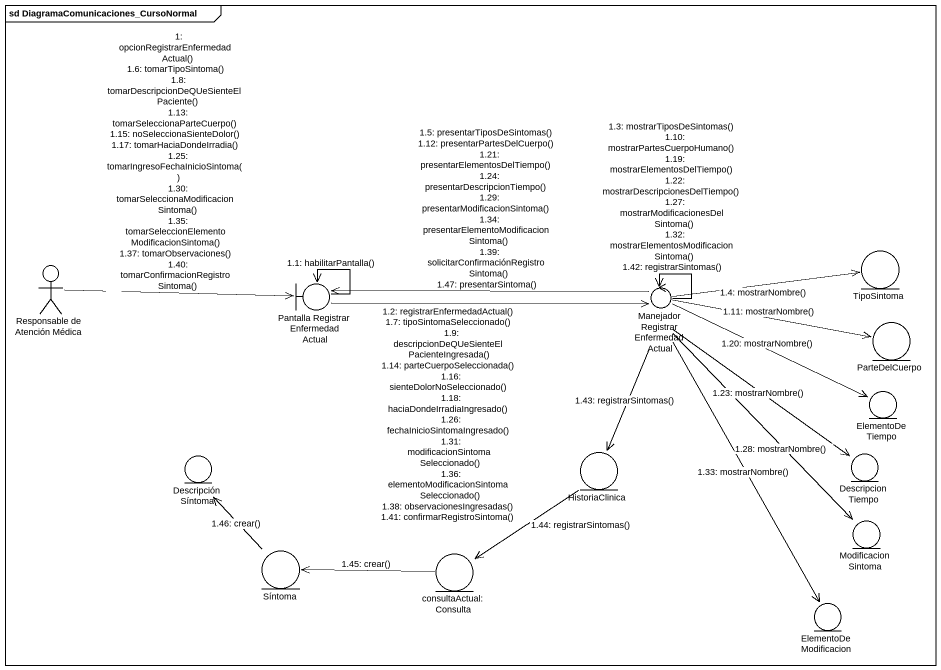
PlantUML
@startuml
mainframe sd DiagramaComunicaciones_CursoNormal
actor "Responsable de Atención Médica" as Responsable_de_Atención
entity TipoSintoma
boundary "Pantalla Registrar Enfermedad Actual" as Pantalla_Registrar
control "Manejador Registrar Enfermedad Actual" as Manejador_Registrar
entity ParteDelCuerpo
entity ElementoDeTiempo
entity DescripciónSíntoma
entity HistoriaClinica
entity DescripcionTiempo
entity ModificacionSintoma
entity Síntoma
entity "consultaActual:Consulta" as consultaActual_Consulta
entity ElementoDeModificacion
Responsable_de_Atención -right-> Pantalla_Registrar : 1: opcionRegistrarEnfermedadActual()\n1.6: tomarTipoSintoma()\n1.8: tomarDescripcionDeQUeSienteElPaciente()\n1.13: tomarSeleccionaParteCuerpo()\n1.15: noSeleccionaSienteDolor()\n1.17: tomarHaciaDondeIrradia()\n1.25: tomarIngresoFechaInicioSintoma()\n1.30: tomarSeleccionaModificacionSintoma()\n1.35: tomarSeleccionElementoModificacionSintoma()\n1.37: tomarObservaciones()\n1.40: tomarConfirmacionRegistroSintoma()
Pantalla_Registrar --> Pantalla_Registrar : 1.1: habilitarPantalla()
Pantalla_Registrar -right-> Manejador_Registrar : 1.2: registrarEnfermedadActual()\n1.7: tipoSintomaSeleccionado()\n1.9: descripcionDeQUeSienteElPacienteIngresada()\n1.14: parteCuerpoSeleccionada()\n1.16: sienteDolorNoSeleccionado()\n1.18: haciaDondeIrradiaIngresado()\n1.26: fechaInicioSintomaIngresado()\n1.31: modificacionSintomaSeleccionado()\n1.36: elementoModificacionSintomaSeleccionado()\n1.38: observacionesIngresadas()\n1.41: confirmarRegistroSintoma()
Manejador_Registrar --> Manejador_Registrar : 1.3: mostrarTiposDeSintomas()\n1.10: mostrarPartesCuerpoHumano()\n1.19: mostrarElementosDelTiempo()\n1.22: mostrarDescripcionesDelTiempo()\n1.27: mostrarModificacionesDelSintoma()\n1.32: mostrarElementosModificacionSintoma()\n1.42: registrarSintomas()
Manejador_Registrar -right-> TipoSintoma : 1.4: mostrarNombre()
Manejador_Registrar -left-> Pantalla_Registrar : 1.5: presentarTiposDeSintomas()\n1.12: presentarPartesDelCuerpo()\n1.21: presentarElementosDelTiempo()\n1.24: presentarDescripcionTiempo()\n1.29: presentarModificacionSintoma()\n1.34: presentarElementoModificacionSintoma()\n1.39: solicitarConfirmaciónRegistroSintoma()\n1.47: presentarSintoma()
Manejador_Registrar -right-> ParteDelCuerpo : 1.11: mostrarNombre()
Manejador_Registrar -right-> ElementoDeTiempo : 1.20: mostrarNombre()
Manejador_Registrar --> DescripcionTiempo : 1.23: mostrarNombre()
Manejador_Registrar --> ModificacionSintoma : 1.28: mostrarNombre()
Manejador_Registrar --> ElementoDeModificacion : 1.33: mostrarNombre()
Manejador_Registrar --> HistoriaClinica : 1.43: registrarSintomas()
HistoriaClinica --> consultaActual_Consulta : 1.44: registrarSintomas()
consultaActual_Consulta -left-> Síntoma : 1.45: crear()
Síntoma -up-> DescripciónSíntoma : 1.46: crear()
@enduml
